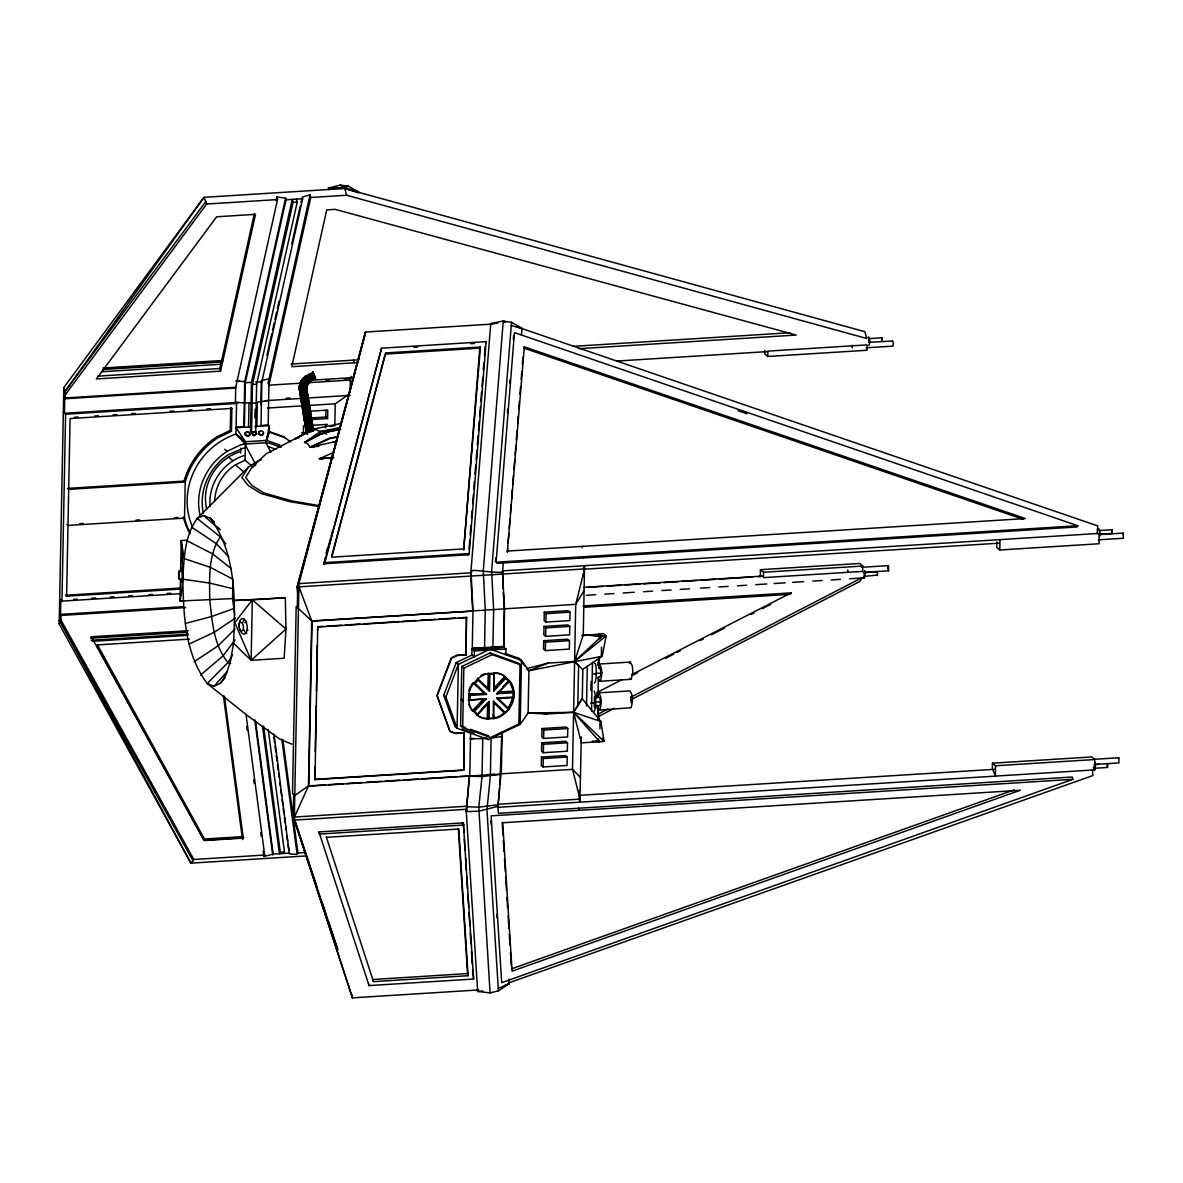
<?xml version="1.0" encoding="UTF-8"?>
<svg xmlns="http://www.w3.org/2000/svg" width="1183" height="1183" viewBox="0 0 1183 1183"><rect width="100%" height="100%" fill="white"/><g stroke="black" fill="none" stroke-linecap="round" stroke-linejoin="round"><path stroke-width="1.5" d="M594.384 706.976L594.443 696.521M593.822 711.855C596.395 708.957 596.262 696.033 594.236 691.168M594.384 683.035C596.764 682.458 597.031 662.347 594.487 663.175M306.486 855.9L190.907 863.161L59.18 624.018L63.823 387.536L203.964 197.324L344.83 188.496L864.921 331.713L866.681 338.471L346.604 195.239L310.759 197.487L268.689 386.309M183.513 606.672L60.363 614.391L61.161 620.395L193.835 859.479L190.907 863.161L60.377 621.829L60.806 600.18M236.718 426.797L244.378 427.226L245.251 382.745L286.035 199.764L285.606 198.167L276.837 196.91L277.532 199.572L235.535 388.054L64.592 398.789L65.597 394.294L206.685 204.023L203.964 197.324L64.888 391.617L64.474 413.281L238.729 402.338M181.147 593.644L61.945 601.127L65.612 414.227L63.246 412.246M179.565 589.119L66.603 596.202L70.078 418.56L231.883 408.416L231.439 431.322L218.116 437.695A72.148 66.396 -50.2 0 0 185.228 482.028L184.518 518.11A72.148 66.396 -50.2 0 0 190.226 532.971M180.467 579.049L180.038 601.038L232.578 598.583L234.737 614.938M180.615 571.714L181.221 540.557L186.722 540.217M231.439 431.322L230.301 430.375L230.744 407.47L231.883 408.416M192.622 527.056A67.313 61.945 -50.2 0 1 235.949 434.117L236.556 403.492L235.417 402.545L235.713 387.255L64.769 397.991M240.696 453.178L240.8 448.135M243.846 426.782L244.733 381.621L285.606 198.167M251.713 465.791L245.058 460.231L245.428 441.747L236.068 427.743L250.604 426.841M248.534 426.974L249.007 402.708M250.515 431.529L251.476 382.36L292.26 199.365L293.059 202.382L252.467 384.475L251.535 432.386L254.301 432.209M254.937 417.91L255.099 409.259M285.31 597.77L234.367 600.476L252.304 599.84L285.975 629.06L251.121 660.321L252.304 599.84L285.31 597.77L285.975 629.06L284.127 658.251L251.121 660.321L233.524 643.241C235.521 601.378 236.319 553.481 210.441 518.287L203.639 515.492L197.206 518.509C179.979 542.317 185.554 573.696 180.038 601.038L183.705 600.801M255.691 432.12L256.622 384.209L297.214 202.13L296.415 199.114M256.844 426.442L257.317 402.19L268.63 400.46M260.866 404.956L261.339 380.586L269.059 378.811L268.157 424.712L269.295 425.658L269.177 432.046L266.042 442.738L270.848 452.32M260.999 426.191L261.872 381.71L302.641 198.714L302.227 197.117L310.064 194.825L310.759 197.487M478.701 989.949L352.445 997.86L293.221 816.019L293.65 794.37M297.317 607.456L297.732 585.807L365.503 332.039L491.758 324.112M352.357 995.11L352.445 997.86L294.301 820.1L298.929 583.618L365.503 332.039L296.963 587.241L297.761 593.245L298.53 591.811L297.732 585.807L364.763 335.957M303.351 434.294L303.513 425.865M303.632 420.024L303.735 414.982M466.072 809.32L294.301 820.1L292.526 813.357L293.532 808.847L294.227 811.508L293.221 816.019L294.449 817.039L308.482 785.911L311.721 620.927L298.959 586.842L297.732 585.807M502.124 732.159L501.311 774.081L308.778 786.163L312.016 621.164L296.179 606.509L292.512 793.409L294.878 795.39L308.482 785.911L324.926 784.891M463.766 770.251L464.209 732.721L463.766 770.251L315.018 779.597L314.974 766.48M315.255 751.767L316.157 705.793M316.452 691.079L317.355 645.119M317.636 630.406L317.709 626.724L323.225 626.384M315.018 779.597L317.709 626.724M325.591 427.921L325.665 424.549M309.325 411.255L327.78 410.102L327.602 418.531L325.813 417.022L325.946 410.294M334.804 425.88L335.233 403.802L348.852 394.323M350.138 391.957L350.375 380.068L308.748 382.671M460.601 725.756L461.769 666.487L490.102 652.927L517.962 662.953L520.032 664.683L518.864 723.952L490.531 737.512L462.671 727.471L460.601 725.756L465.525 727.515M462.671 727.471L463.825 668.203L461.769 666.487M466.472 617.393L466.028 654.924L466.472 617.393L459.122 617.851M470.612 732.602L469.755 776.063L460.113 776.403M503.233 562.975L502.583 574.066L504.549 608.905L503.81 646.376L472.268 648.358L472.993 610.886L470.997 570.916L490.768 323.447L503.248 321.066L511.529 322.308L522.073 328.386L521.466 334.878M474.383 650.99L474.265 656.757L471.84 654.731L471.958 648.964L474.383 650.99L505.925 649.009L505.821 654.776M482.028 775.9L482.768 738.606L486.109 738.399M484.542 648.195L485.281 610.295L483.27 571.019L503.248 321.066L505.525 322.175L503.248 321.066M508.099 709.209L496.609 698.074L498.413 698.621L509.001 708.898L504.757 713.379L504.091 712.831A17.937 16.518 -50.2 0 1 493.193 718.051L487.958 718.968A17.937 16.518 -50.2 0 1 477.237 715.109L473.156 711.146A17.937 16.518 -50.2 0 1 468.882 700.469L469 694.495A17.937 16.518 -50.2 0 1 473.703 683.271L477.947 678.776A17.937 16.518 -50.2 0 1 488.845 673.556L494.745 673.186A17.937 16.518 -50.2 0 1 505.466 677.046L505.718 678.347L493.769 690.961L494.154 672.698A17.937 16.518 -50.2 0 1 504.86 676.558L509.548 681.009A17.937 16.518 -50.2 0 1 513.806 691.685C514.945 699.789 511.16 708.38 504.757 713.379A17.937 16.518 -50.2 0 1 493.858 718.599L487.292 718.421L487.603 702.924L481.481 709.386M488.254 673.068L487.943 688.55L489.555 691.227L489.88 674.428L494.095 674.162M487.958 718.968L488.254 703.471L489.348 701.534L489.023 718.332M488.845 673.556L488.549 689.053L477.355 678.273L477.947 678.776M490.383 775.368L491.108 738.088L501.74 736.551M492.882 647.663L493.636 609.777L491.625 571.419L511.529 322.308M505.052 712.417L493.562 701.268L493.858 718.599L493.267 714.606M493.237 718.066L493.562 701.268M499.877 784.58L501.799 733.46M503.322 592.372L504.254 608.846L503.81 646.376M498.413 698.621L513.688 697.659L513.806 691.685L508.956 680.521L502.79 686.953M472.135 654.983L456.224 662.584L443.729 695.293L454.967 726.525L457.111 728.299L488.402 739.567L520.209 724.336L521.466 660.41L519.026 658.384L505.126 653.371M492.172 649.866L521.466 660.41L528.934 670.761L528.106 713.038L520.209 724.336M541.43 757.061L541.267 765.475L543.071 766.968L567.041 765.475L567.204 757.046L565.415 755.553L541.43 757.061L543.234 758.554L567.204 757.046M541.71 742.791L541.548 751.205L543.352 752.713L567.322 751.205L567.485 742.791L565.696 741.283L541.71 742.791L543.515 744.284L567.485 742.791M541.991 728.536L541.829 736.95L543.618 738.443L567.603 736.935L567.766 728.521L565.977 727.027L541.991 728.536L543.796 730.029L567.766 728.521M543.722 640.698L543.544 649.112L545.348 650.606L569.334 649.097L569.496 640.683L567.692 639.19L543.722 640.698L545.511 642.192L569.496 640.683M544.003 626.428L543.825 634.842L545.629 636.35L569.6 634.842L569.777 626.428L567.973 624.92L544.003 626.428L545.792 627.922L569.777 626.428M544.269 612.158L544.106 620.587L545.91 622.081L569.881 620.572L570.058 612.158L568.254 610.665L544.269 612.158L546.073 613.666L570.058 612.158M543.071 766.968L543.234 758.554M543.352 752.713L543.515 744.284M543.618 738.443L543.796 730.029M545.348 650.606L545.511 642.192M545.629 636.35L545.792 627.922M545.91 622.081L546.073 613.666M577.822 705.408L578.605 665.467L574.598 661.415L547.951 663.086L526.509 668.72L528.934 670.761L602.191 656.269L606.154 635.877L603.537 633.704L581.799 635.7M579.182 799.457L579.907 802.178L581.282 736.95M584.535 565.696L583.278 634.842L574.598 661.415L582.835 669.726L582.273 698.709L573.592 712.299L581.4 742.865L604.084 741.43L600.905 721.497L582.036 698.502L573.592 712.299L546.96 713.97L528.106 713.038L573.592 712.299L600.905 721.497L600.506 724.928M586.517 706.103L587.3 666.251M590.894 690.458L591.071 681.438M591.515 711.22L592.476 662.303M596.927 697.911L597.045 692.484M597.962 696.876L598.361 677.06M599.086 637.652L599.145 633.984L601.763 636.158L606.154 635.877L574.598 661.415L575.929 658.088M599.944 728.876L600.077 721.541L600.905 721.497M601.541 647.16L601.363 656.328L602.191 656.269L601.97 652.853M760.314 576.579L760.447 569.688L859.686 563.463L862.791 566.051L862.673 571.404L763.434 577.629L763.553 572.276L760.447 569.688M764.75 350.449L764.676 353.894L767.782 356.482L867.021 350.257L867.124 344.889L767.885 351.114L767.782 356.482M992.36 768.536L992.463 763.183L1091.702 756.957L1094.793 759.53L1094.6 769.882L497.969 807.324L499.492 788.159M996.796 542.036L996.692 547.389L999.798 549.977L1099.037 543.751L1099.229 533.4L502.612 570.842L503.115 588.72M992.463 763.183L995.554 765.771L995.361 776.107L992.951 770.059M999.798 549.977L999.99 539.625M580.483 777.468L572.483 769.349L501.015 773.83L497.984 806.348L478.568 811.213L466.265 811.642L469.459 775.811L466.265 811.642L477.666 991.472L490.073 992.877L498.427 990.851L509.222 983.679L508.853 979.095M181.25 571.078C182.566 557.814 182.522 592.151 181.236 578.945M313.702 447.396L310.212 447.115L307.432 443.566L304.593 442.427L320.149 434.25L320.297 431.573L313.939 429.03L295.366 438.745L298.796 437.814M232.578 598.583L232.859 580.764M598.716 668.144L599.456 657.585M306.412 433.2L299.787 391.721C300.896 394.738 309.221 392.712 306.781 388.689A8.932 7.645 -34.4 0 1 311.765 380.157L315.654 378.412L312.83 371.906M479.78 348.142L463.662 550.006L480.416 347.003L385.791 352.933L385.17 354.087L479.78 348.142L480.416 347.003M469.015 549.223L469.74 540.099M470.183 534.612L470.908 525.474M471.485 518.169L472.076 510.864M472.653 503.559L473.392 494.42M473.821 488.934L474.413 481.629M474.989 474.324L475.729 465.185M476.158 459.699L476.897 450.575M477.326 445.089L478.065 435.95M478.494 430.479L479.233 421.34M479.662 415.854L480.402 406.715M480.83 401.244L481.57 392.105M481.999 386.619L482.738 377.495M483.315 370.175L483.891 362.87M484.483 355.565L485.207 346.427M469.193 553.57L486.124 341.636L381.562 348.186L324.201 563.773L468.572 554.709L469.193 553.57L324.822 562.62L324.201 563.773M495.573 561.614L495.869 557.947M507.463 412.837L507.758 409.17M509.814 383.455L510.11 379.773M513.333 339.373L513.629 335.691M507.64 548.601L507.344 552.269L524.335 346.826L1025.41 518.568L508.01 551.041M508.069 543.071L508.808 533.873M509.252 528.357L509.991 519.16M510.42 513.644L511.16 504.446M511.603 498.915L512.343 489.718M512.771 484.202L513.511 475.004M513.954 469.488L514.694 460.291M515.137 454.76L515.862 445.562M516.306 440.046L517.045 430.849M517.622 423.484L518.213 416.135M518.805 408.771L519.396 401.407M519.988 394.057L520.564 386.693M521.156 379.329L521.747 371.98M522.339 364.615L522.916 357.266M1097.099 533.533L1097.78 525.917L516.764 326.774M513.806 691.685L513.259 692.765L496.683 693.8L498.531 692.646L513.806 691.685L512.609 700.144L508.409 708.395L509.001 708.898M501.296 774.274L482.028 776.506L478.775 807.161L490.073 992.877M490.368 775.989L486.952 809.823L498.427 990.851M597.918 665.304L598.554 659.848M596.971 697.6L598.583 692.854L629.8 690.902C633.393 695.057 632.728 702.598 631.086 707.715L599.352 710.096L597.356 706.207M631.175 702.791L631.101 696.817M852.174 347.846L852.218 345.318M847.767 572.513L847.812 569.984M881.601 338.826L882.06 337.85L881.882 341.296M887.841 567.056L888.492 565.696L888.551 570.798L863.472 572.365M1107.125 764.795L1107.584 763.819L1107.628 767.456L1094.334 768.285M312.918 372.053A2.765 0.813 86.4 0 1 313.17 372.497L313.717 375.07A5.087 1.508 86.4 0 1 313.702 378.176L313.14 380.024A2.765 0.813 86.4 0 1 312.371 379.506L312.149 378.811M233.524 643.241L230.537 661.001L226.071 674.65L220.422 683.286L213.99 686.317L207.188 683.508C176.992 642.975 185.287 587.981 181.221 540.557L184.104 558.553L210.367 567.367L232.947 579.212M598.406 663.648L599.618 656.595M502.612 570.842C504.993 575.426 466.309 567.663 471.943 571.552M489.348 701.534L477.4 714.148L474.472 711.323L486.435 698.709L468.882 700.469L469.932 695.471L469 694.495L484.291 693.534L486.524 694.436L469.932 695.471L469.858 699.745M205.99 201.347L64.888 391.617L63.882 396.128L64.592 398.789M220.57 371.166L255.513 214.345L216.652 216.785L96.385 378.959L220.57 371.166L219.875 368.505L254.419 213.487M276.038 200.518L276.837 196.91M266.944 355.403L271.765 333.813M272.563 330.22L274.16 323.018M274.974 319.425L276.571 312.238M277.369 308.63L278.981 301.443M291.802 243.89L300.216 206.108M301.029 202.515L301.828 198.921M267.979 383.647L310.064 194.825M351.203 376.371L350.124 381.207L349.429 378.545M578.96 791.738L579.212 790.584L579.197 796.484M583.352 567.884L584.579 568.919L575.722 604.35L572.483 769.349L580.054 799.116L497.777 804.277M1122.697 533.947L1123.273 533.149L1123.332 538.25L1098.268 539.818M1118.29 758.628L1118.867 757.815L1118.926 762.917L1095.65 764.381M324.822 562.62L381.562 348.186M331.61 556.542L384.697 355.861M385.791 352.933L331.758 557.178L464.283 548.868M326.124 553.2L327.558 547.877M323.58 564.173L325.473 557.089M326.434 553.54L330.234 539.359M331.181 535.825L332.615 530.502M493.769 690.961L494.154 672.698M464.505 732.972L455.692 733.519L449.806 731.271L436.911 695.456L451.241 657.955L456.919 655.234L465.732 654.687M450.102 731.508L437.207 695.708L451.536 658.192L457.215 655.486L466.028 654.924M456.224 662.584L458.368 664.373L457.111 728.299L445.873 697.083L458.368 664.373L488.135 650.118M1099.391 536.89L1099.776 535.574A5.087 1.508 86.4 0 0 1099.879 532.542L1099.406 529.851A2.765 0.813 86.4 0 0 1098.637 529.082L1098.401 529.378M513.688 697.659L513.185 697.024L508.409 708.395A17.937 16.518 -50.2 0 0 513.038 697.112L513.688 697.659L513.259 692.765M598.154 665.438L599.145 664.033L630.362 662.081L632.358 665.955L632.861 672.447L631.13 679.308L599.914 681.275L597.933 677.386M598.184 697.364C600.683 695.16 601.245 707.05 598.568 705.867M629.386 663.471L630.362 662.081M868.928 342.242L868.884 338.841M892.44 341.384L893.416 342.73L892.958 346.116L866.089 347.802M1112.064 529.718L1112.227 533.4L1112.064 529.718L1098.889 530.59M60.363 614.391L59.579 615.825L60.377 621.829L193.051 860.899M59.18 624.018L61.161 620.395M188.127 630.702L91.328 636.765L90.559 638.199L187.343 632.121M189.546 639.116L97.509 644.898L96.888 646.036L203.831 840.167L243.861 837.668M296.963 587.241L298.929 583.618L470.716 572.838M203.831 840.167L204.452 839.028L97.509 644.898M485.503 342.774L486.124 341.636M224.445 696.269L243.284 838.111L242.5 839.531L223.424 695.87M524.335 346.826L523.655 348.053L1022.984 519.219M255.543 721.186L273.199 854.126L263.898 856.462L264.681 855.028L246.005 714.355M263.587 726.14L280.312 852.115L279.425 853.742L262.493 726.258M283.58 853.475L284.467 851.849L268.216 729.527M274.012 734.155L289.347 853.949L297.125 854.377L297.909 852.943L282.87 739.671M467.477 554.783L468.098 553.629M468.305 554.723L468.926 553.585M582.14 547.581L582.805 546.339M583.515 557.932L584.18 556.69M583.426 575.781L583.781 571.123M583.056 605.918L791.146 592.86L790.377 594.295L584.121 607.234M1077.817 525.725L496.106 562.221L514.442 332.615L1077.817 525.725L1077.136 526.953L496.993 563.359M232.652 654.894L228.023 662.524L207.188 683.508L246.877 715.197L280.134 739.331L291.89 744.181M306.752 389.177A9.198 7.882 -34.4 0 1 311.898 380.394L313.702 378.176M868.056 337.48L868.292 337.096A2.765 0.813 86.4 0 1 869.061 337.613L869.594 340.186A5.087 1.508 86.4 0 1 869.579 343.307L869.032 345.14A2.765 0.813 86.4 0 1 868.766 345.244M1093.935 769.32A2.765 0.813 86.4 0 0 1094.704 769.837L1095.266 768.004A5.087 1.508 86.4 0 0 1095.266 764.883L1094.733 762.31M584.151 590.568L575.722 604.35L504.254 608.846M261.517 459.758L258.086 460.823L248.208 467.315L241.879 477.562L248.386 485.695L260.925 493.459L289.258 501.533L319.587 506.679M301.872 435.167L265.968 453.947L251.772 467.64L245.62 477.592L251.935 485.474L264.09 493L291.58 500.838L319.218 505.659M248.208 467.315L197.206 518.509L220.363 536.875C207.853 555.019 209.628 578.783 209.731 599.811C212.127 621.252 213.591 645.282 228.023 662.524L230.626 663.589M251.949 433.052L253.798 431.943L255.602 432.401M256.681 434.087L254.197 435.167L252.009 432.874M490.235 324.216L497.673 323.136M473.703 683.271L475.034 683.301L478.065 680.092L489.555 691.227M235.062 639.944L222.907 656.062L200.518 675.079M599.604 638.968L601.763 636.158L585.26 634.857M252.304 599.84L234.826 622.598L251.121 660.321M245.295 433.333L246.094 432.608A2.765 2.366 26.9 0 1 247.262 432.357M249.864 434.664L249.066 435.374A2.765 2.366 26.9 0 1 247.262 435.566L245.709 434.634A2.011 1.715 26.9 0 1 245.295 433.141M849.616 578.783L864.344 577.851L864.965 576.254A5.087 1.508 86.4 0 0 865.069 573.223L864.61 570.531M220.422 683.286L225.154 677.711M213.99 686.317L227.225 671.426M472.49 710.599L483.507 698.961L484.172 699.508L473.156 711.146L472.49 710.599A17.937 16.518 -50.2 0 1 468.912 704.314M504.86 676.558L493.843 688.181L494.435 688.683L505.466 677.046M496.683 693.8L509.548 681.009L498.531 692.646M488.254 703.471L477.237 715.109L476.586 714.562A17.937 16.518 -50.2 0 0 487.292 718.421M235.106 628.883L218.219 645.726L194.396 661.593M574.598 661.415L601.763 636.158L583.278 634.842L600.284 634.931M599.914 681.275L600.432 680.846C602.073 675.73 602.739 668.203 599.145 664.033M599.352 710.096L599.87 709.667C601.496 704.55 602.177 697.024 598.583 692.854M877.52 575.544L877.357 571.862L864.063 572.705L864.226 576.387L877.18 575.086M602.191 656.269L582.598 669.519M339.506 429.621L323.477 432.845L304.593 442.427L320.297 431.573L339.832 427.61M235.328 618.103L214.3 632.269L189.265 643.966M251.772 467.64L255.868 464.934M259.757 431.677L258.633 432.771A2.011 1.715 26.9 0 0 258.855 434.279L260.319 435.314A2.765 2.366 26.9 0 0 262.153 435.27L263.277 434.176A2.011 1.715 26.9 0 0 263.291 433.17M295.366 438.745L310.922 430.568L314.441 429.843M304.593 442.427L323.181 432.712L340.822 429.074M597.873 714.207L607.707 709.12M630.687 697.26L861.993 577.733L860.026 581.341L630.716 699.848M597.947 716.765L614.332 708.306M597.297 692.336L621.933 679.693M631.796 674.621L791.146 592.86M632.654 675.212L637.593 672.683M665.511 658.354L673.733 654.14M677.016 652.454L680.299 650.768M700.011 640.654L703.293 638.968M711.515 634.753L724.661 628.01M750.939 614.524L754.222 612.838M762.444 608.624L770.651 604.409M310.922 430.568L307.905 432.091L313.17 431.011M184.09 481.082L185.228 482.028L68.688 489.348L67.564 488.402L184.09 481.082A72.148 66.396 -50.2 0 1 216.977 436.749L230.301 430.375M200.238 515.892A57.952 53.339 -50.2 0 1 227.225 451.285L240.667 444.852L246.034 443.802M214.714 501.148A41.849 38.521 -50.2 0 1 235.358 464.875L245.058 460.231M482.915 649.807L485.71 648.092M463.825 668.203L492.158 654.657L520.032 664.683M336.948 436.704L329.791 438.109L310.212 447.115L318.966 446.272M313.066 372.349L308.659 374.36A16.414 14.048 -34.4 0 0 299.476 390.065M313.391 373L309.014 374.996A16.163 13.841 -34.4 0 0 299.95 390.464L307.048 434.279M313.761 373.784L309.428 375.765A15.69 13.442 -34.4 0 0 300.645 390.774M309.887 376.623L314.175 374.671M314.56 375.588L310.36 377.495A14.152 12.126 -34.4 0 0 302.434 391.041L309.177 432.076M314.944 376.49L310.818 378.353A13.205 11.312 -34.4 0 0 303.425 390.996L310.153 431.943M315.255 377.288L311.233 379.122A12.229 10.47 -34.4 0 0 304.386 390.804L311.099 431.721M315.491 377.939L311.558 379.728A11.268 9.656 -34.4 0 0 305.258 390.508L311.972 431.425M498.265 988.456L509.222 983.679L508.927 982.822L1092.885 775.545L1092.456 770.015M337.318 437.163L330.101 438.494L310.212 447.115L336.504 441.407M334.212 452.231L319.292 458.693L322.782 458.974M346.604 195.239L344.83 188.496L358.671 192.844L358.508 191.986L348.246 186.13L344.652 187.624L328.416 188.053L328.711 189.502M312.667 380.054L311.676 378.841M528.934 670.761L547.951 663.086M504.52 985.543L509.222 983.679M233.583 608.639L211.402 616.609L185.465 623.411M511.485 968.862L1014.26 789.845M1072.848 779.331L501.696 982.689L491.137 815.841L1072.848 779.331L1072.242 777.024L498.427 813.312L497.703 805.682L497.969 807.324M328.416 188.053L340.26 185.139L348.246 186.13M313.939 429.03L340.408 423.558M330.279 426.575L333.813 425.85M320.149 434.25L325.443 433.17M244.866 447.618L228.925 454.287A54.241 49.908 -50.2 0 0 203.299 513.126M498.058 804.765L478.775 807.161L466.516 806.747M467.255 810.03L465.998 810.976M320.297 431.573L339.595 428.867M260.452 425.732L268.157 424.712M332.926 442.087L336.534 441.703M482.768 990.97L477.666 991.472L477.178 990.038M333.295 457.348L319.292 458.693L333.843 457.791M504.549 608.905L472.993 610.886M502.583 574.066L471.041 576.047M206.685 204.023L277.532 199.572M286.035 199.764L302.641 198.714M293.059 202.382L297.214 202.13M413.961 347.27L417.629 347.033M470.834 343.691L474.501 343.469M102.951 368.017L222.581 360.504M103.143 369.51L222.537 362.013M101.871 371.758L221.265 364.26M97.509 376.179L219.875 368.505M291.077 364.039L359.055 359.765M572.676 346.368L789.978 332.734M357.917 362.545L291.787 366.7L326.73 209.879L335.173 209.347L796.203 335.055L578.901 348.689M868.647 338.649L881.941 337.806M239.158 380.689L235.831 380.896L244.733 381.621M868.81 342.331L892.721 340.97M245.251 382.745L251.476 382.36M255.632 382.094L261.872 381.71M312.889 380.127L353.377 377.584M616.594 361.066L767.53 351.588M252.467 384.475L256.622 384.209M325.902 380.024L329.51 379.787M343.987 378.885L347.61 378.649M268.94 385.17L301.517 383.129M286.197 398.257L289.879 398.035M265.317 400.667L301.207 398.42M308.452 397.961L350.079 395.359M65.612 414.227L236.556 403.492M256.253 403.166L235.417 402.545M74.455 417.274L78.137 417.037M94.684 416.002L98.366 415.765M113.08 414.849L116.747 414.612M131.461 413.695L135.143 413.459M170.071 411.27L173.753 411.033M188.467 410.117L192.134 409.88M206.848 408.963L210.53 408.726M267.432 408.046L302.242 405.873M309.576 405.414L335.233 403.802M311.055 417.954L325.813 417.022M311.011 419.566L327.602 418.531M254.759 426.575L269.295 425.658L266.042 442.738L245.369 444.024L235.949 434.117L242.131 438.997L254.996 463.204M310.892 425.407L327.499 424.372M301.547 432.801L307.092 432.446M79.601 523.685L83.239 523.448M136.045 520.136L139.683 519.914M174.285 517.74L177.923 517.503M180.26 588.055L65.464 595.256L66.603 596.202M1098.933 534.243L1112.227 533.4M1099.82 534.553L1123.111 533.089M73.642 599.367L77.309 599.145M91.978 598.214L95.646 597.992M110.315 597.075L113.982 596.838M128.651 595.921L132.319 595.685M148.836 594.65L152.503 594.428M167.173 593.496L170.84 593.274M298.959 586.842L470.745 576.062L470.701 571.093M502.302 574.08L584.579 568.919M584.402 569.2L999.251 543.174M60.496 615.471L185.494 607.618M763.553 572.276L862.791 566.051M861.461 567.322L888.315 565.637M584.062 587.315L762.606 576.106M588.291 587.315L603.049 586.398M606.731 586.162L621.474 585.245M625.171 585.008L639.914 584.077M643.611 583.855L660.203 582.805M663.885 582.583L678.643 581.652M682.325 581.415L697.068 580.498M700.765 580.261L715.508 579.345M719.205 579.108L752.388 577.023M757.919 576.683L761.601 576.446M586.398 595.3L595.611 594.709M604.809 594.132L614.021 593.555M623.219 592.979L634.265 592.284M643.463 591.707L652.676 591.13M661.874 590.554L671.072 589.977M680.284 589.4L689.482 588.823M700.528 588.128L709.726 587.552M718.939 586.975L728.136 586.398M737.334 585.822L746.547 585.245M755.745 584.668L766.791 583.973M774.155 583.515L785.201 582.82M792.566 582.361L803.612 581.666M812.81 581.09L822.008 580.513M831.22 579.936L840.418 579.359M311.721 620.927L472.993 611.064L312.016 621.164M91.106 640.284L188.452 634.177M326.892 626.147L341.591 625.23M345.259 624.994L359.957 624.077M363.625 623.84L398.523 621.652M402.19 621.43L416.889 620.498M420.556 620.276L435.255 619.345M438.923 619.123L455.455 618.088M318.005 626.975L466.767 617.63M92.318 641.304L187.831 635.315M491.477 646.879L496.638 646.569M472.268 648.358L482.782 647.692M595.478 673.423L602.043 673.009M592.846 674.133L596.084 673.926M468.35 693.948L484.291 693.534L473.096 682.768A17.937 16.473 -47.9 0 0 471.218 685.253M497.866 692.099L513.156 691.138A17.937 16.414 -49.1 0 0 508.956 680.521M486.435 698.709L468.231 699.922L468.882 700.469M496.609 698.074L513.185 697.024M594.916 702.258L599.84 701.948M590.657 703.057L595.522 702.761M449.806 731.271L455.396 733.268L462.449 732.839M470.198 738.532L473.999 738.547M314.722 779.346L463.485 770.015M328.578 784.654L343.203 783.737M346.856 783.516L361.466 782.599M366.952 782.244L381.562 781.327M385.214 781.105L399.839 780.189M403.492 779.952L418.102 779.035M421.754 778.813L456.461 776.625M487.248 774.702L494.139 774.274M1093.624 759.338L1118.704 757.771M995.554 765.771L1094.793 759.53M579.981 795.316L994.814 769.29M1094.171 764.617L1099.155 764.307M294.449 817.039L466.235 806.259M204.452 839.028L242.663 836.632M318.937 831.945L463.307 822.88L473.629 979.036L369.066 985.587L318.937 831.945L319.499 834.074L463.869 825.024M243.284 838.111L204.408 840.551L91.328 636.765M326.257 837.327L458.782 829.017L468.084 975.709L373.473 981.639L326.271 836.928M280.312 852.115L284.467 851.849M273.199 854.126L289.805 853.091M193.835 859.479L264.681 855.028M297.909 852.943L305.081 852.499M468.084 975.709L467.522 973.579L372.911 979.509L373.473 981.639M470.494 738.769L482.768 738.606M469.755 776.24L482.028 776.506M265.702 442.812L269.266 443.063L280.829 447.233M592.358 741.135L599.692 741.711L598.006 738.473M538.088 712.728L546.96 713.97M182.788 579.197L209.376 583.027L232.356 588.557M511.278 325.606L522.073 328.386L516.941 326.508M596.202 740.721L599.692 741.711L573.592 712.299L604.084 741.43L602.62 738.222M353.569 190.537L358.508 191.986L344.652 187.624L340.26 185.139L344.652 187.624L344.933 189.029M888.551 570.798L887.812 568.358M1107.51 767.427L1107.14 766.2M599.308 667.744C601.201 669.415 601.674 677.46 599.13 677.046M631.13 679.308L630.051 678.406M738.059 410.738L746.798 413.725M269.739 431.706L283.388 436.616L290.663 441.895M267.21 440.564L278.774 444.719L281.243 446.79M268.29 446.582L276.009 449.377M470.435 729.29L488.475 735.782M461.932 729.024L474.087 733.401M323.181 432.712L326.671 434.117M187.091 540.808L212.644 553.881L231.424 568.831M191.557 527.145L216.045 543.47L228.748 556.823M505.718 678.347L508.646 681.186M235.949 434.117L245.428 441.747L266.086 440.446L269.177 432.046L284.526 437.562L283.388 436.616M597.474 719.368L598.613 720.314M503.5 646.983L505.925 649.009M230.36 427.093L231.498 428.039M490.102 652.927L492.158 654.657M216.977 436.749L218.116 437.695M224.74 449.229L227.225 451.285M228.585 457.096L233.021 460.793M235.358 464.875L243.609 471.766M461.119 699.404L463.189 701.135M578.827 798.096L580.054 799.116M443.729 695.293L445.873 697.083M486.257 737.778L488.402 739.567M64.888 391.617L63.66 390.597L64.562 394.102M66.854 524.483L67.993 525.429L184.518 518.11L183.38 517.163A72.148 66.396 -50.2 0 0 189.931 533.548M59.579 599.145L61.945 601.127M59.15 620.809L60.377 621.829M203.639 515.492L219.875 529.792M217.11 526.716L219.757 529.067M210.441 518.287L214.448 521.969M249.022 432.948L249.45 433.348A2.011 1.715 26.9 0 1 249.864 434.841M475.034 683.301L486.524 694.436M494.154 703.101L504.757 713.379M220.363 536.875L225.835 543.914M519.026 658.384L524.956 666.029M256.06 432.786L256.622 434.265M1093.388 766.85L1094.6 769.882M292.526 813.357L317.428 888.27M322.072 902.2L337.702 949.239M293.221 816.019L325.665 913.587M327.972 920.551L337.82 950.171M578.605 808.004L579.212 810.311M353.525 360.12L354.22 362.782M463.056 822.91L463.603 825.039M462.213 822.954L462.775 825.083M473.629 979.036L472.609 969.572M368.505 983.457L369.066 985.587M63.823 387.536L65.597 394.294M330.234 189.413L329.953 188.008L344.652 187.624L344.83 188.496M307.136 391.085L306.545 388.231A8.917 7.63 -34.4 0 1 306.574 386.604M306.486 390.006L306.057 387.832A9.153 7.837 -34.4 0 1 306.101 386.161M300.659 390.76L307.728 433.85M313.539 429.991L306.944 390.301L313.495 430.346M313.214 430.716L306.486 389.665A9.701 8.311 -34.4 0 1 311.913 380.408M307.062 393.599L307.654 397.192M308.231 400.771L308.822 404.364M309.399 407.943L309.976 411.536M310.567 415.129L311.144 418.708M311.721 422.301L312.312 425.88M312.682 431.07L306.338 391.957A10.41 8.917 -34.4 0 1 311.794 380.172M308.26 432.12L301.502 390.967A15.009 12.85 -34.4 0 1 309.902 376.623M306.619 433.481L299.269 389.103A16.133 13.812 -34.4 0 1 303.247 377.806M281.805 739.02L297.125 854.377M273.82 737.098L274.56 742.569M275.033 746.222L275.772 751.693M276.245 755.346L276.985 760.832M277.458 764.484L278.197 769.956M278.67 773.608L279.158 777.261M279.883 782.732L280.371 786.384M280.859 790.037L281.584 795.523M282.072 799.176L282.796 804.647M283.284 808.3L284.009 813.771M284.497 817.423L285.221 822.91M285.709 826.562L286.197 830.2M286.922 835.686L287.646 841.157M288.134 844.81L288.859 850.296M254.789 719.87L272.726 854.984M246.641 726.451L247.129 730.118M253.694 779.553L254.182 783.22M260.748 832.655L261.236 836.322M263.173 850.961L263.898 856.462M597.962 710.525L599.056 719.501M597.09 705.216L597.326 708.898M502.198 822.289L503.012 835.109M503.352 840.61L504.047 851.597M504.52 858.932L505.333 871.753M505.673 877.254L506.487 890.074M506.96 897.409L507.655 908.396M508.113 915.731L508.927 928.551M509.281 934.052L509.977 945.04M510.435 952.374L511.248 965.195M490.989 820.869L491.226 824.536M496.904 914.37L497.141 918.038M463.307 822.88L463.899 832.048M464.357 839.383L465.052 850.385M465.525 857.719L466.339 870.555M466.679 876.056L467.492 888.891M467.847 894.392L468.66 907.228M469 912.729L469.814 925.564M470.287 932.899L470.982 943.901M471.44 951.236L472.254 964.071M458.339 828.721L467.522 973.579M470.745 576.062L472.697 610.812M598.051 705.867L598.45 720.225M239.306 626.561A7.867 3.963 82.2 0 1 244.127 619.167A7.867 3.963 82.2 0 1 246.522 632.18A7.867 3.963 82.2 0 1 239.676 628.572M248.001 630.066A4.451 2.248 82.2 0 1 246.848 630.14M244.97 622.805A4.451 2.248 82.2 0 1 245.354 622.081M245.842 621.607A4.451 2.248 82.2 0 1 246.419 621.43M246.774 633.437A7.867 3.963 82.2 0 1 243.935 629.933M243.033 622.125A7.867 3.963 82.2 0 1 244.156 619.182M299.24 389.606A16.399 14.048 -34.4 0 1 305.672 375.795M503.795 647.219A57.76 14.847 1.1 0 1 472.239 649.201M481.052 675.463A17.937 16.518 -50.2 0 1 485.296 673.645M468.808 690.946A17.937 16.473 -47.9 0 1 470.45 686.598M300.127 385.451A14.921 12.776 -34.4 0 1 300.793 382.73M306.974 384.978A8.917 7.63 -34.4 0 1 310.02 380.734M210.056 506.516A46.921 43.179 -50.2 0 1 243.905 455.588M206.744 509.4A46.921 43.179 -50.2 0 1 239.469 451.891M299.521 388.615A15.616 13.383 -34.4 0 1 301.591 380.187M864.344 577.851A2.765 0.813 86.4 0 1 863.575 577.082M178.958 573.844L179.239 579.448L179.328 570.694L178.958 573.844M252.142 432.386C252.807 441.791 260.837 428.069 252.142 432.386M245.487 432.667L245.103 433.806A2.011 1.715 26.9 0 0 245.517 435.3L247.07 436.216A2.765 2.366 26.9 0 0 248.874 436.039L250.057 434.191A2.011 1.715 26.9 0 0 249.643 432.682L248.09 431.765A2.765 2.366 26.9 0 0 246.286 431.943L245.487 432.667M259.062 431.662L258.826 432.106A2.011 1.715 26.9 0 0 259.047 433.614L260.511 434.649A2.765 2.366 26.9 0 0 262.345 434.619L263.469 433.51A2.011 1.715 26.9 0 0 263.247 432.017L261.783 430.982A2.765 2.366 26.9 0 0 259.949 431.011L259.062 431.662M1020.086 790.303L512.091 971.169L502.686 822.762L1020.086 790.303M238.966 624.535A4.451 2.248 82.2 0 0 241.672 631.042A4.451 2.248 82.2 0 0 242.855 624.313A4.451 2.248 82.2 0 0 238.966 624.535"/></g></svg>
